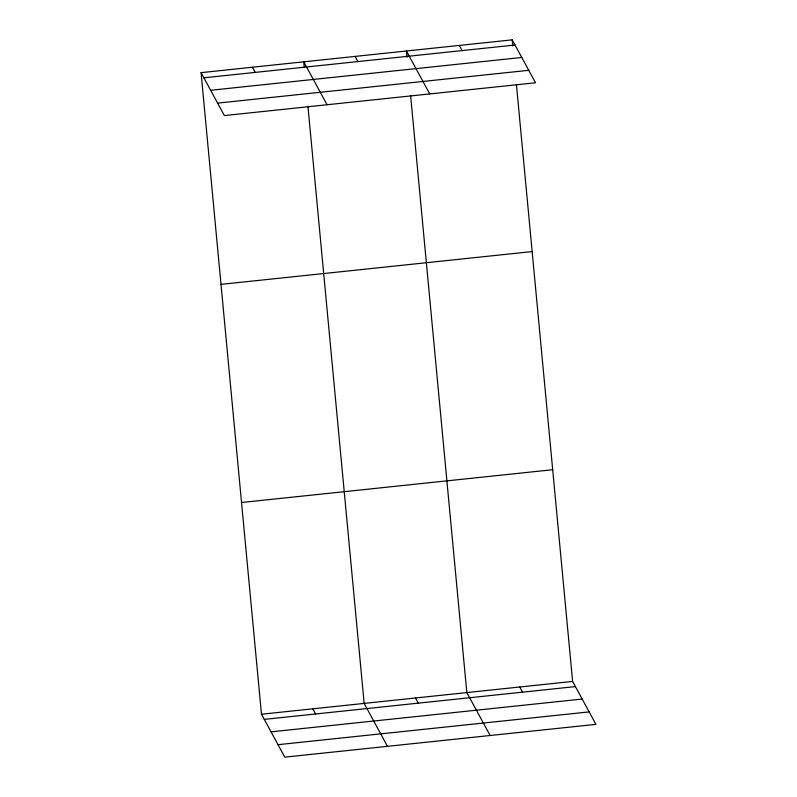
<?xml version="1.0" encoding="UTF-8"?>
<svg xmlns="http://www.w3.org/2000/svg" width="797" height="797" viewBox="0 0 797 797"><rect width="100%" height="100%" fill="white"/><g stroke="black" fill="none" stroke-linecap="round" stroke-linejoin="round"><path stroke-width="1.2" d="M201.073 72.647L512.212 39.85L535.524 82.768L224.375 115.575L201.073 72.647L261.476 714.232L284.788 757.15L595.927 724.353L572.625 681.425L516.416 84.422M203.873 77.807L515.011 45.011M210.637 90.27L521.786 57.474M217.611 103.112L528.75 70.305M221.008 284.37L532.147 251.573M241.551 502.508L552.69 469.712M261.476 714.232L572.625 681.425M264.285 719.382L575.424 686.586M271.05 731.845L582.189 699.049M278.014 744.687L589.162 711.89M459.321 45.429L462.121 50.58M429.732 93.926L406.43 50.998L407.008 57.195M355.093 56.418L357.893 61.568M327.059 104.746L303.747 61.827L304.215 66.779M252.41 67.237L255.209 72.397M519.724 687.004L522.523 692.165M490.135 735.501L466.833 692.583L410.624 95.57M415.496 697.993L418.295 703.153M387.462 746.331L364.159 703.402L307.951 106.399M312.822 708.812L315.622 713.973M512.212 39.85L512.8 46.037"/></g></svg>
